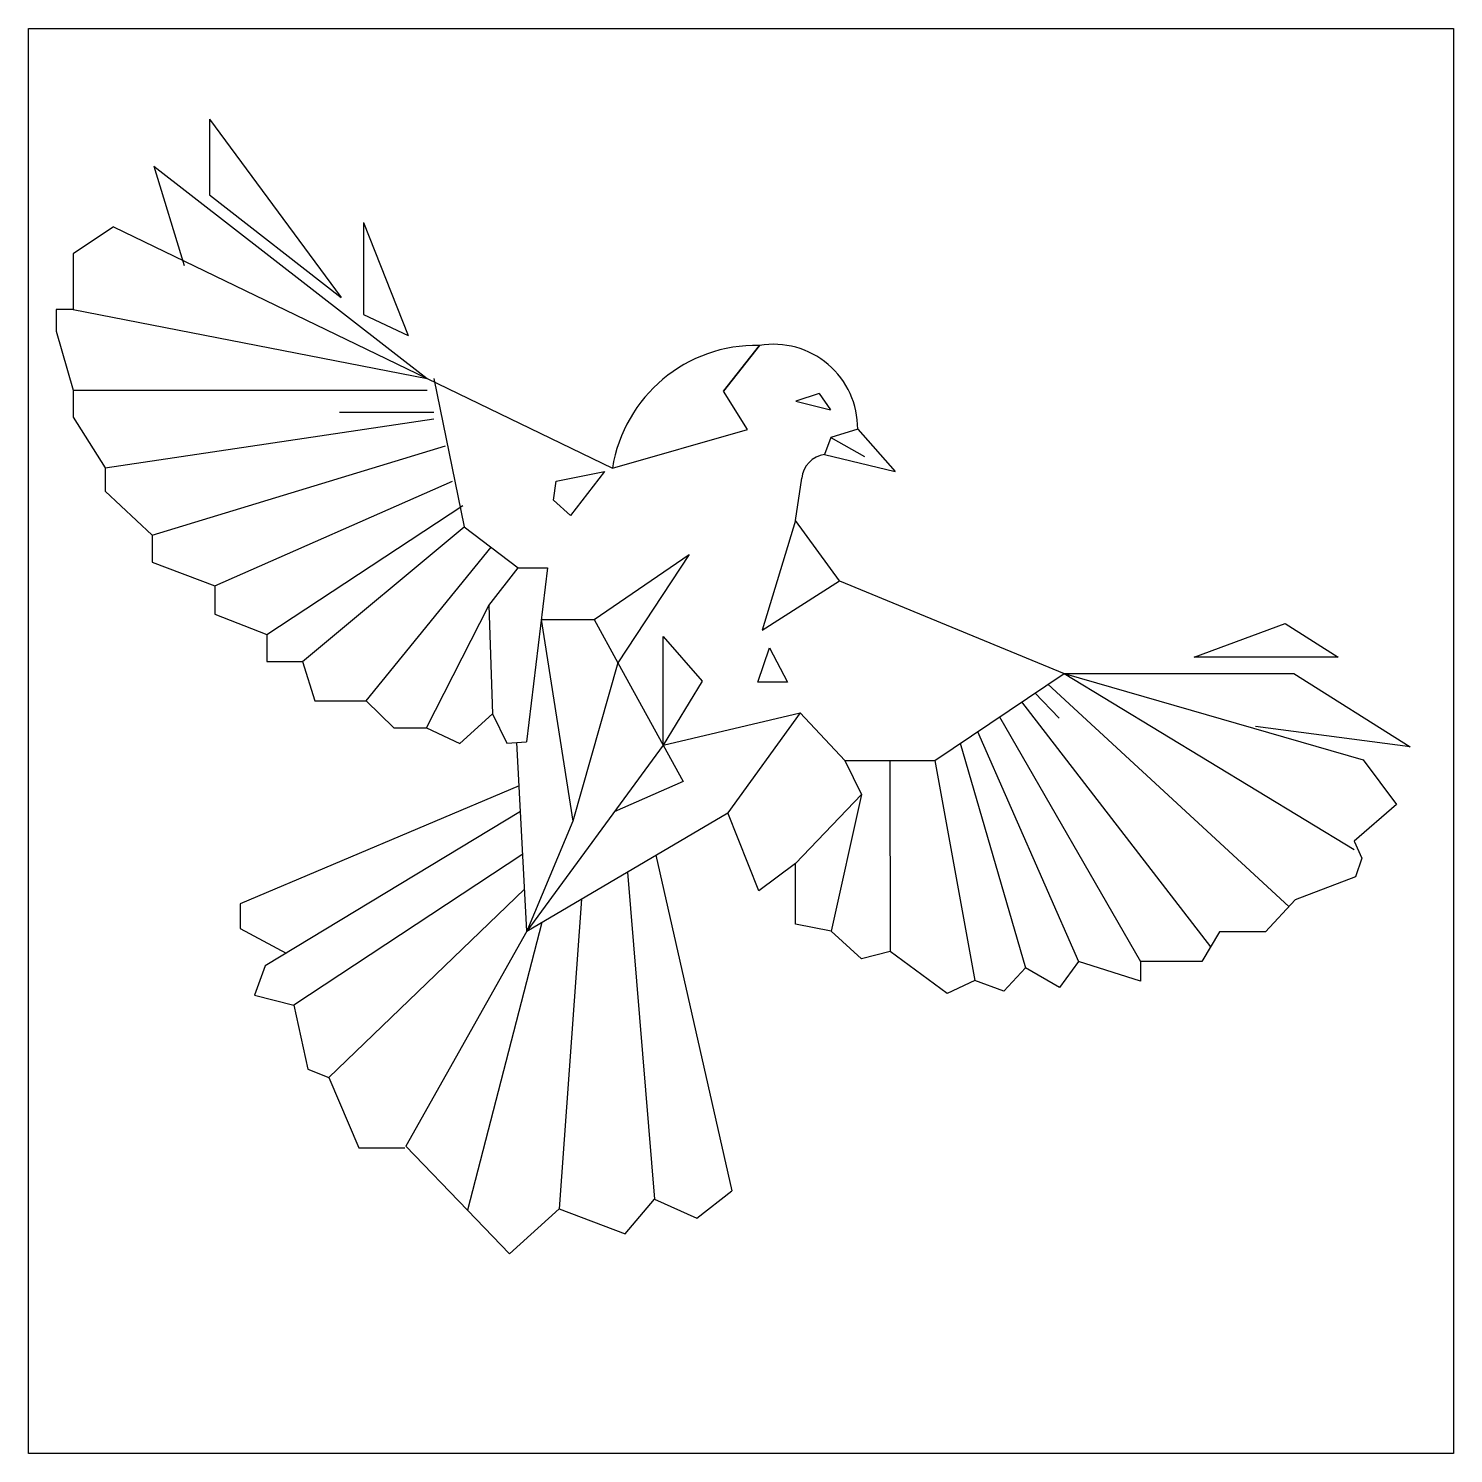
# Model space of a CAD drawing. Header units: millimetres. Extents: x 762.1 to 817.1, y 723.8 to 778.8.
import ezdxf

# ---------------------------------------------------------------- set-up
doc = ezdxf.new("R2010")
doc.units = ezdxf.units.MM

msp = doc.modelspace()

# ---------------------------------------------------------------- linework, layer by layer
for p, q in [((769.137, 775.316), (774.212, 768.425)), ((769.137, 775.316), (769.137, 772.391)), ((766.99, 773.496), (777.53, 765.304)), ((766.99, 773.496), (768.161, 769.66)), ((769.137, 772.391), (774.212, 768.425)), ((765.428, 771.155), (763.867, 770.115)), ((765.428, 771.155), (777.53, 765.304)), ((775.077, 771.325), (776.797, 766.963)), ((775.077, 771.325), (775.077, 769.144)), ((763.867, 770.115), (763.867, 767.97)), ((775.077, 769.144), (775.077, 767.775)), ((774.212, 768.425), (774.212, 768.425)), ((763.867, 767.97), (763.216, 767.97)), ((763.216, 767.97), (763.216, 767.125)), ((763.867, 767.97), (777.53, 765.304)), ((775.077, 767.775), (776.797, 766.963)), ((763.216, 767.125), (763.867, 764.849)), ((788.964, 764.82), (790.355, 766.58)), ((790.355, 766.58), (788.964, 764.82)), ((777.53, 765.304), (784.681, 761.847)), ((777.79, 765.304), (778.961, 759.583)), ((763.867, 764.849), (777.53, 764.849)), ((763.867, 764.849), (763.867, 763.809)), ((789.891, 763.337), (788.964, 764.82)), ((792.655, 764.727), (791.763, 764.43)), ((791.763, 764.43), (793.101, 764.096)), ((792.655, 764.727), (793.101, 764.096)), ((774.147, 764.004), (777.79, 764.004)), ((763.867, 763.809), (765.103, 761.859)), ((765.103, 761.859), (777.79, 763.744)), ((784.681, 761.847), (789.891, 763.337)), ((794.147, 763.348), (793.114, 763.029)), ((794.147, 763.348), (795.593, 761.716)), ((793.114, 763.029), (792.87, 762.372)), ((793.114, 763.029), (794.412, 762.295)), ((766.925, 759.258), (778.245, 762.704)), ((792.87, 762.372), (795.593, 761.716)), ((765.103, 761.859), (765.103, 760.949)), ((782.514, 761.344), (784.369, 761.708)), ((784.369, 761.708), (783.066, 760.017)), ((769.332, 757.308), (778.506, 761.339)), ((782.406, 760.609), (782.514, 761.344)), ((791.747, 759.821), (791.988, 761.453)), ((765.103, 760.949), (766.925, 759.258)), ((783.066, 760.017), (782.406, 760.609)), ((771.349, 755.423), (778.908, 760.396)), ((772.715, 754.383), (778.961, 759.583)), ((778.961, 759.583), (781.043, 758)), ((791.747, 759.821), (790.457, 755.59)), ((793.448, 757.489), (791.747, 759.821)), ((766.925, 759.258), (766.925, 758.218)), ((775.173, 752.864), (780.002, 758.792)), ((783.971, 755.998), (787.64, 758.507)), ((787.64, 758.507), (784.889, 754.333)), ((766.925, 758.218), (769.332, 757.308)), ((779.909, 756.543), (781.043, 758)), ((781.043, 758), (782.177, 758)), ((782.177, 758), (781.367, 751.282)), ((769.332, 757.308), (769.332, 756.203)), ((790.457, 755.59), (793.448, 757.489)), ((793.448, 757.489), (802.11, 753.925)), ((769.332, 756.203), (771.349, 755.423)), ((777.506, 751.824), (779.909, 756.543)), ((779.909, 756.543), (780.054, 752.362)), ((781.935, 755.998), (783.156, 748.223)), ((781.935, 755.998), (783.971, 755.998)), ((783.971, 755.998), (784.889, 754.333)), ((807.13, 754.55), (810.638, 755.852)), ((810.638, 755.852), (812.693, 754.55)), ((771.349, 755.423), (771.349, 754.383)), ((786.636, 751.159), (786.636, 755.351)), ((786.636, 755.351), (788.149, 753.62)), ((790.297, 753.587), (790.739, 754.909)), ((790.739, 754.909), (791.432, 753.587)), ((812.693, 754.55), (807.13, 754.55)), ((771.349, 754.383), (772.715, 754.383)), ((772.715, 754.383), (773.199, 752.864)), ((784.889, 754.333), (783.156, 748.223)), ((784.889, 754.333), (786.636, 751.159)), ((797.117, 750.565), (802.11, 753.925)), ((802.11, 753.925), (810.975, 753.925)), ((802.11, 753.925), (813.653, 750.588)), ((802.11, 753.925), (813.299, 747.123)), ((810.975, 753.925), (815.462, 751.091)), ((788.149, 753.62), (786.636, 751.159)), ((791.432, 753.587), (790.297, 753.587)), ((801.486, 753.506), (810.789, 744.924)), ((773.199, 752.864), (775.173, 752.864)), ((775.173, 752.864), (776.25, 751.824)), ((800.468, 752.82), (807.765, 743.376)), ((800.986, 753.169), (801.923, 752.19)), ((778.798, 751.214), (780.054, 752.362)), ((780.054, 752.362), (780.61, 751.233)), ((786.636, 751.159), (791.92, 752.398)), ((791.92, 752.398), (789.138, 748.539)), ((791.92, 752.398), (793.652, 750.565)), ((776.25, 751.824), (777.506, 751.824)), ((777.506, 751.824), (778.798, 751.214)), ((799.613, 752.245), (805.062, 742.806)), ((815.462, 751.091), (809.497, 751.87)), ((780.61, 751.233), (781.367, 751.282)), ((781.378, 743.973), (780.988, 751.258)), ((798.101, 751.228), (800.618, 742.56)), ((798.766, 751.675), (802.669, 742.806)), ((786.636, 751.159), (781.378, 743.973)), ((786.636, 751.159), (787.414, 749.746)), ((793.652, 750.565), (797.117, 750.565)), ((793.652, 750.565), (794.288, 749.249)), ((795.384, 750.565), (795.396, 743.193)), ((797.117, 750.565), (798.668, 742.071)), ((813.653, 750.588), (814.935, 748.865)), ((781.078, 749.58), (770.31, 745.026)), ((787.414, 749.746), (784.745, 748.576)), ((794.288, 749.249), (791.741, 746.582)), ((794.288, 749.249), (793.127, 743.981)), ((781.131, 748.596), (771.278, 742.644)), ((781.378, 743.973), (789.138, 748.539)), ((790.332, 745.532), (789.138, 748.539)), ((814.935, 748.865), (813.299, 747.452)), ((783.156, 748.223), (781.378, 743.973)), ((813.299, 747.452), (813.598, 746.794)), ((781.219, 746.949), (772.382, 741.125)), ((786.359, 746.904), (789.287, 733.959)), ((813.598, 746.794), (813.358, 746.077)), ((785.258, 746.256), (786.307, 733.633)), ((791.741, 746.582), (790.332, 745.532)), ((791.741, 744.243), (791.741, 746.582)), ((813.358, 746.077), (811.032, 745.186)), ((781.291, 745.603), (773.733, 738.333)), ((783.482, 745.211), (782.628, 733.261)), ((811.032, 745.186), (809.885, 743.946)), ((770.31, 745.026), (770.31, 744.073)), ((810.789, 744.924), (810.789, 744.924)), ((770.31, 744.073), (772.087, 743.133)), ((781.954, 744.312), (779.088, 733.214)), ((793.127, 743.981), (791.741, 744.243)), ((781.378, 743.973), (776.713, 735.681)), ((794.297, 742.907), (793.127, 743.981)), ((808.105, 743.946), (807.425, 742.806)), ((809.885, 743.946), (808.105, 743.946)), ((795.396, 743.193), (794.297, 742.907)), ((797.593, 741.57), (795.396, 743.193)), ((771.278, 742.644), (770.871, 741.506)), ((800.618, 742.56), (799.787, 741.661)), ((801.934, 741.799), (800.618, 742.56)), ((802.669, 742.806), (801.934, 741.799)), ((805.062, 742.04), (802.669, 742.806)), ((807.425, 742.806), (805.062, 742.806)), ((805.062, 742.806), (805.062, 742.04)), ((798.668, 742.071), (797.593, 741.57)), ((799.787, 741.661), (798.668, 742.071)), ((805.062, 742.04), (805.062, 742.04)), ((770.871, 741.506), (772.382, 741.125)), ((772.382, 741.125), (772.922, 738.651)), ((772.922, 738.651), (773.733, 738.333)), ((773.733, 738.333), (774.9, 735.612)), ((774.9, 735.612), (776.675, 735.612)), ((776.713, 735.681), (779.088, 733.214)), ((785.173, 732.3), (786.307, 733.633)), ((786.307, 733.633), (787.938, 732.899)), ((787.938, 732.899), (789.287, 733.959)), ((779.088, 733.214), (780.713, 731.527)), ((780.713, 731.527), (782.628, 733.261)), ((782.628, 733.261), (785.173, 732.3))]:
    msp.add_line(p, q)
msp.add_lwpolyline([(762.148, 778.809), (817.138, 778.809), (817.138, 723.819), (762.148, 723.819)], close=True)
for centre, radius, start, end in [((790.233, 760.959), 5.623, 88.7556, 170.9086), ((790.891, 763.368), 3.256, 359.6477, 99.4746), ((793.005, 761.36), 1.021, 97.5681, 174.7749)]:
    msp.add_arc(centre, radius, start, end)

doc.saveas('drawing.dxf')
